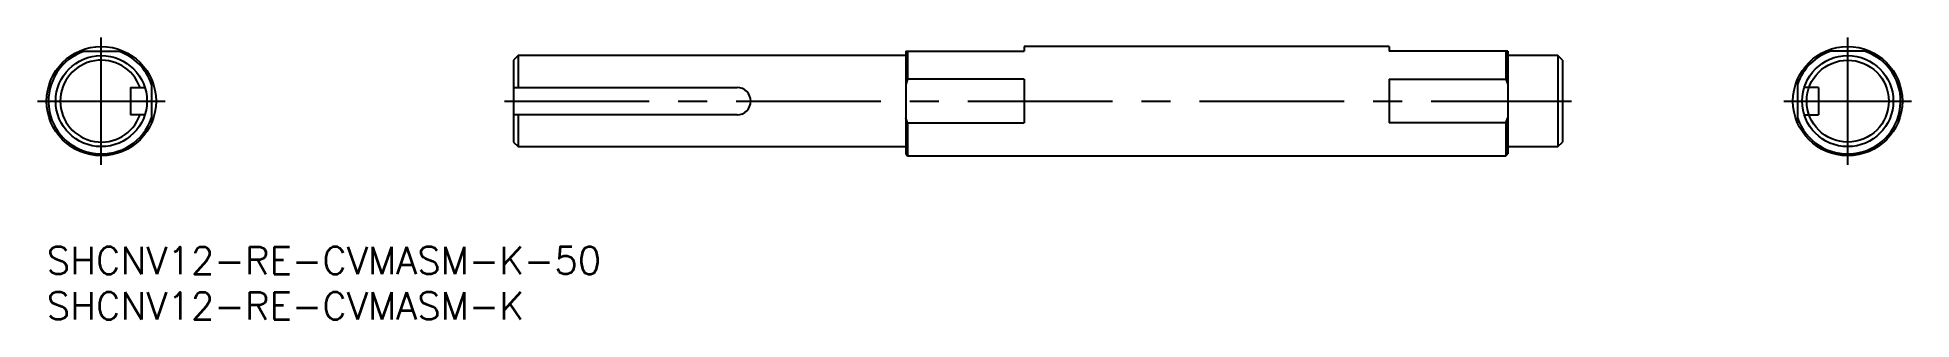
# Model space of a CAD drawing. Extents: x -1 to 204, y -8 to 23.
import ezdxf

# ---------------------------------------------------------------- set-up
doc = ezdxf.new("R2010")
doc.units = 0
doc.header["$LTSCALE"] = 0.5
doc.linetypes.add('CENTER', pattern=[50.8, 31.75, -6.35, 6.35, -6.35])
doc.linetypes.add('DASHED', pattern=[19.05, 12.7, -6.35])
for name, color, linetype in [('MSM_CENTER', 1, 'CENTER'), ('MSM_CONTINUOUS', 7, 'CONTINUOUS'), ('MSM_DASHED', 4, 'DASHED'), ('MSM_PART_NUMBER', 7, 'CONTINUOUS')]:
    doc.layers.add(name, color=color, linetype=linetype)
doc.styles.get("Standard").update_dxf_attribs({"font": 'txt.shx', "height": 3, "bigfont": 'bigfont.shx'})

# ---------------------------------------------------------------- blocks, each defined once
blk = doc.blocks.new('*U36')
at = {"layer": 'MSM_PART_NUMBER'}
blk.add_text('SHCNV12-RE-CVMASM-K-50', height=3, dxfattribs=at).set_placement((0, -3))
blk = doc.blocks.new('*U37')
at = {"layer": 'MSM_PART_NUMBER'}
blk.add_text('SHCNV12-RE-CVMASM-K', height=3, dxfattribs=at).set_placement((0, -8))

msp = doc.modelspace()

# ---------------------------------------------------------------- linework, layer by layer
at = {"layer": 'MSM_CENTER'}
for p, q in [((6, 9), (6, 23)), ((197.48, 9), (197.48, 23)), ((-1, 16), (13, 16)), ((50.2, 16), (167.2, 16)), ((190.48, 16), (204.48, 16))]:
    msp.add_line(p, q, dxfattribs=at)
at = {"layer": 'MSM_CONTINUOUS'}
for p, q in [((3.6, 21.5), (8.4, 21.5)), ((51.7, 21), (51.2, 20.5)), ((94.2, 21), (51.7, 21)), ((51.7, 21), (51.7, 17.5)), ((94.2, 21.5), (107.2, 21.5)), ((94.2, 21.5), (94.2, 10.2)), ((94.4, 21.5), (94.4, 18.4)), ((147.2, 22), (107.2, 22)), ((107.2, 22), (107.2, 21.5)), ((147.2, 22), (147.2, 21.5)), ((160.2, 21.5), (147.2, 21.5)), ((160, 21.5), (160, 18.4)), ((160.2, 21.5), (160.2, 10.2)), ((165.7, 21), (160.2, 21)), ((166.2, 20.5), (165.7, 21)), ((165.7, 21), (165.7, 11)), ((199.87, 21.5), (195.08, 21.5)), ((51.2, 20.5), (51.2, 11.5)), ((166.2, 20.5), (166.2, 11.5)), ((9.2, 17.5), (10.77, 17.5)), ((9.2, 17.5), (9.2, 14.5)), ((11.5, 18.4), (11.5, 13.6)), ((51.2, 17.5), (75.7, 17.5)), ((94.4, 18.4), (94.2, 17.84)), ((107.2, 18.4), (94.4, 18.4)), ((107.2, 18.4), (107.2, 13.6)), ((147.2, 18.4), (147.2, 13.6)), ((147.2, 18.4), (160, 18.4)), ((160, 18.4), (160.2, 17.84)), ((191.98, 18.4), (191.98, 13.6)), ((10.77, 14.5), (9.2, 14.5)), ((75.7, 14.5), (51.2, 14.5)), ((51.7, 14.5), (51.7, 11)), ((94.4, 13.6), (94.2, 14.16)), ((94.4, 13.6), (107.2, 13.6)), ((94.4, 13.6), (94.4, 10)), ((160, 13.6), (147.2, 13.6)), ((160, 13.6), (160.2, 14.16)), ((160, 13.6), (160, 10)), ((51.2, 11.5), (51.7, 11)), ((51.7, 11), (94.2, 11)), ((160.2, 11), (165.7, 11)), ((165.7, 11), (166.2, 11.5)), ((94.2, 10.2), (94.4, 10)), ((94.4, 10), (160, 10)), ((160, 10), (160.2, 10.2))]:
    msp.add_line(p, q, dxfattribs=at)
for centre, radius in [((6, 16), 6), ((6, 16), 5), ((197.48, 16), 6), ((197.48, 16), 5), ((197.48, 16), 4.5)]:
    msp.add_circle(centre, radius, dxfattribs=at)
for centre, radius, start, end in [((6, 16), 5.8, 108.5086, 341.4914), ((6, 16), 5.8, 18.5086, 71.4914), ((197.48, 16), 5.8, 108.5086, 161.4914), ((197.48, 16), 5.8, 198.5086, 71.4914), ((6, 16), 4.5, 19.4712, 340.5288), ((75.7, 16), 1.5, 270, 90)]:
    msp.add_arc(centre, radius, start, end, dxfattribs=at)
at = {"layer": 'MSM_DASHED'}
for p, q in [((194.28, 17.5), (192.71, 17.5)), ((194.28, 17.5), (194.28, 14.5)), ((192.71, 14.5), (194.28, 14.5))]:
    msp.add_line(p, q, dxfattribs=at)

# ---------------------------------------------------------------- block references
at = {"layer": 'MSM_CONTINUOUS'}
for name in ['*U36', '*U37']:
    msp.add_blockref(name, (0, 0), dxfattribs=at)

doc.saveas('drawing.dxf')
